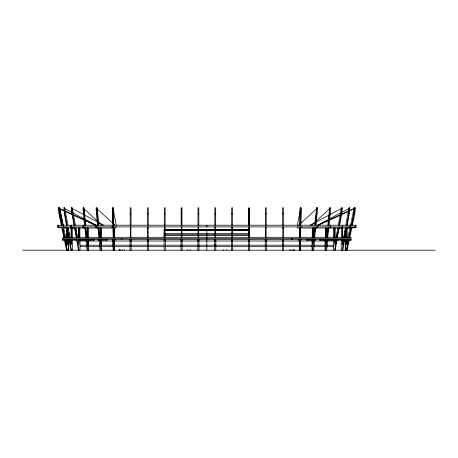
<?xml version="1.0" encoding="UTF-8"?>
<svg xmlns="http://www.w3.org/2000/svg" width="458" height="458" viewBox="0 0 458 458"><rect width="100%" height="100%" fill="white"/><g stroke="black" fill="none" stroke-linecap="round" stroke-linejoin="round"><path stroke-width="0.69" d="M299.961 225.21L300.236 207.8L301.072 207.8L300.803 225.21M299.36 250.2L299.549 240.089L300.854 240.089L300.854 239.528M299.864 225.21L300.185 207.8M299.772 237.713L299.95 228.015M299.87 237.713L300.053 228.015L300.425 226.893M300.328 237.713L300.511 228.015M300.431 237.713L300.608 228.015L300.986 226.893M300.7 225.21L301.026 207.8M300.568 240.089L300.477 244.812L300.477 240.089M300.477 250.2L300.666 240.089M64.572 208.482L96.088 225.21M315.333 225.21L316.867 207.8M316.06 225.21L317.594 207.8L316.587 207.8L314.772 225.21M328.403 225.21L329.932 207.8M329.13 225.21L330.665 207.8L329.651 207.8L327.836 225.21M353.988 208.522L341.714 214.161M339.223 225.21L341.284 213.783L341.88 207.8M339.647 225.21L341.708 213.783L342.303 207.8L341.393 207.8L338.25 225.21M346.769 225.21L348.83 213.783L349.425 207.8M347.193 225.21L349.254 213.783L349.843 207.8L348.939 207.8L345.796 225.21M313.1 240.089L312.608 244.812L312.608 240.089L315.688 240.089L315.688 239.528M313.593 237.713L314.6 228.015M312.608 250.2L313.661 240.089M314.154 237.713L315.161 228.015L317.755 227.454L317.755 226.893M317.171 209.191L317.314 207.8M314.64 237.713L315.648 228.015L317.755 227.454M313.581 250.2L314.635 240.089M326.657 237.713L327.67 228.015M325.678 250.2L326.731 240.089L334.237 240.089M327.218 237.713L328.231 228.015L330.825 227.454L330.825 226.893M327.705 237.713L328.718 228.015L330.825 227.454M326.651 250.2L327.699 240.089M351.589 225.21L353.96 213.783L354.647 207.8M351.664 225.21L354.04 213.783L354.721 207.8L354.086 207.8M349.185 208.493L341.479 212.495M300.459 208.442L300.454 208.482M336.069 237.713L337.815 228.015M336.596 236.328L336.848 234.943M337.099 233.557L337.346 232.172M334.643 250.2L336.47 240.089L341.777 240.089M337.036 237.713L338.788 228.015L342.716 227.454L342.716 226.893M337.317 237.713L339.069 228.015M335.204 250.2L337.031 240.089M343.042 240.089L342.189 244.812L342.189 240.089L347.473 240.089M343.609 237.713L345.361 228.015L345.298 229.384M343.889 237.713L344.141 236.328M344.393 234.943L344.639 233.557M344.891 232.172L345.143 230.786M342.189 250.2L344.015 240.089M344.582 237.713L346.334 228.015L350.261 227.454L350.261 226.893M344.863 237.713L346.614 228.015L350.261 227.454M342.75 250.2L344.576 240.089M297.362 225.21L300.19 210.571M347.37 240.089L346.391 244.812L346.397 239.528M347.33 240.765L346.494 244.812L346.494 240.089M347.891 237.713L349.952 228.015L346.334 228.015M350.473 225.21L354.16 207.8M346.391 250.2L348.492 240.089L351.383 240.089L351.383 239.528L62.282 239.528L62.282 240.089L65.179 240.089L67.274 250.2M349.007 237.713L351.023 228.015L355.265 227.454L355.242 225.21M346.494 250.2L348.59 240.089M349.059 237.713L351.023 228.015M353.868 212.672L354.881 207.8L355.448 207.8L354.761 213.783L352.379 225.21M347.175 250.2L349.277 240.089M349.775 237.713L351.796 228.015L356.009 227.454L356.009 225.21L57.662 225.21L57.662 227.454L62.649 228.015L64.658 237.713M72.181 208.442L83.511 214.504M59.563 208.493L64.212 210.571M298.725 225.21L316.879 208.482M311.795 225.21L315.425 221.867M316.461 220.911L329.949 208.482M310.037 225.21L315.07 222.531M316.329 221.867L328.901 215.174M330.161 214.504L341.479 208.482M340.22 213.165L317.583 225.21L317.617 226.893M317.818 225.21L340.42 214.756M318.436 225.21L339.83 215.352M341.124 214.756L354.091 208.779M63.198 225.21L59.586 207.8L58.95 207.8L59.632 213.783L62.076 225.21M67.876 225.21L64.733 207.8L63.822 207.8L64.418 213.783L64.841 213.783L66.902 225.21M75.415 225.21L72.278 207.8L71.368 207.8L71.963 213.783L72.381 213.783L74.442 225.21M85.829 225.21L84.014 207.8L83.007 207.8L83.35 213.783L84.077 213.783L85.268 225.21M98.899 225.21L97.085 207.8L96.071 207.8L96.415 213.783L97.148 213.783L98.338 225.21M113.807 225.21L113.487 207.8L112.594 207.8L112.657 213.783L113.498 213.783L113.71 225.21M130.175 213.783L131.017 213.783M147.442 213.783L148.283 213.783M164.29 213.783L165.132 213.783M181.139 213.783L181.981 213.783M197.988 213.783L198.829 213.783M214.836 213.783L215.678 213.783M231.685 213.783L232.527 213.783M248.534 213.783L249.375 213.783M265.382 213.783L266.224 213.783M282.655 213.783L283.496 213.783M300.173 213.783L301.015 213.783M316.524 213.783L317.251 213.783M329.588 213.783L330.321 213.783M341.284 213.783L341.708 213.783M348.83 213.783L349.254 213.783M57.662 226.893L356.009 226.893M58.452 227.454L58.424 225.21M63.41 226.893L63.691 227.454L63.61 225.21M70.95 226.893L70.95 227.454L71.23 226.893M82.846 226.893L82.846 227.454L85.44 228.015L86.448 237.713M95.917 226.893L95.917 227.454L98.504 228.015L99.518 237.713M112.685 226.893L112.685 227.454L113.246 227.454L113.618 228.015L113.802 237.713M130.312 227.454L130.874 227.454M147.585 227.454L148.146 227.454M164.433 227.454L164.994 227.454M181.282 227.454L181.843 227.454M198.131 227.454L198.692 227.454M214.979 227.454L215.541 227.454M231.828 227.454L232.389 227.454M248.677 227.454L249.238 227.454M265.526 227.454L266.087 227.454M282.792 227.454L283.353 227.454M300.425 227.454L300.986 227.454M342.716 227.454L342.435 226.893M62.597 228.015L64.612 237.713M69.084 237.713L67.337 228.015L63.696 228.015L65.78 237.713M112.685 227.454L113.057 228.015L116.006 228.015L116.006 226.893M130.312 228.015L130.874 228.015M147.585 228.015L148.146 228.015M164.433 228.015L164.994 228.015M181.282 228.015L181.843 228.015M198.131 228.015L198.692 228.015M214.979 228.015L215.541 228.015M231.828 228.015L232.389 228.015M248.677 228.015L249.238 228.015M265.526 228.015L266.087 228.015M282.792 228.015L283.353 228.015M300.608 228.015L299.641 228.015L299.641 237.713M341.639 228.015L301.748 228.015L301.748 226.893M345.641 228.015L342.332 228.015L342.332 237.713M164.084 230.546L249.587 230.546M100.892 232.79L101.378 232.79M113.573 232.79L114.128 232.79M130.312 232.79L130.874 232.79M147.585 232.79L148.146 232.79M164.433 232.79L164.994 232.79M181.282 232.79L181.843 232.79M198.131 232.79L198.692 232.79M231.828 232.79L232.389 232.79M248.677 232.79L249.238 232.79M265.526 232.79L266.087 232.79M312.287 232.79L312.774 232.79M164.084 233.632L249.587 233.632M164.084 234.759L249.587 234.759M164.084 235.32L249.587 235.32M62.282 237.284L351.383 237.284M62.282 238.406L351.383 238.406M71.889 240.089L77.202 240.089L79.022 250.2M79.572 240.089L94.314 240.089L94.314 239.528M101.292 240.089L107.378 240.089L107.378 239.528M130.032 240.089L131.154 240.089M147.304 240.089L148.426 240.089M164.153 240.089L165.275 240.089M181.002 240.089L182.124 240.089M197.85 240.089L198.972 240.089M214.699 240.089L215.821 240.089M231.548 240.089L232.67 240.089M248.396 240.089L249.518 240.089M265.245 240.089L266.367 240.089M282.512 240.089L283.639 240.089M312.379 240.089L306.288 240.089L306.288 239.528M80.23 241.005L86.402 241.005M88.457 241.005L98.945 241.005M101.762 241.005L163.953 241.005M165.384 241.005L248.288 241.005M249.719 241.005L311.909 241.005M314.726 241.005L325.209 241.005M327.27 241.005L333.441 241.005M214.699 244.812L215.821 244.812M282.512 244.812L283.639 244.812M80.23 245.219L87.089 245.219M88.457 245.219L99.649 245.219M101.762 245.219L163.953 245.219M165.384 245.219L248.288 245.219M249.719 245.219L311.909 245.219M314.022 245.219L325.209 245.219M326.583 245.219L333.441 245.219M80.23 246.69L87.089 246.69M88.457 246.69L100.354 246.69M101.762 246.69L163.953 246.69M165.384 246.69L248.288 246.69M249.719 246.69L311.909 246.69M313.318 246.69L325.209 246.69M326.583 246.69L333.441 246.69M22.9 250.2L435.1 250.2M70.95 227.454L74.883 228.015L76.629 237.713M63.41 227.454L67.337 228.015M95.917 227.454L98.023 228.015L99.031 237.713M82.846 227.454L84.953 228.015L85.961 237.713M59.574 208.779L64.114 210.875M65.414 211.47L95.235 225.21M65.5 211.172L71.958 214.161M73.251 214.756L95.848 225.21M84.764 215.174L103.628 225.21M96.793 208.482L114.941 225.21M84.243 208.963L97.211 220.911M98.247 221.867L101.876 225.21M59.803 212.672L58.784 207.8L58.223 207.8L58.91 213.783L61.292 225.21M61.876 228.015L63.897 237.713M64.389 240.089L66.496 250.2M66.296 240.089L67.274 244.812L67.269 239.528M59.511 207.8L63.124 225.21M67.04 244.137L66.198 240.089L71.477 240.089L71.477 244.812L70.629 240.089M59.632 213.783L62.002 225.21M65.082 240.089L67.177 250.2M113.349 209.879L116.303 225.21M75.856 228.015L77.602 237.713M71.854 207.8L72.232 209.89M75.822 229.401L76.446 232.864M76.698 234.25L76.95 235.635M71.963 213.783L74.024 225.21M74.602 228.015L76.349 237.713M76.641 240.089L78.461 250.2M70.057 237.713L68.311 228.015L68.368 229.384M68.276 229.401L68.03 228.015L111.924 228.015L111.924 226.893M68.906 232.864L69.152 234.25M69.656 240.089L71.477 250.2M64.418 213.783L66.479 225.21M67.057 228.015L68.803 237.713M69.095 240.089L70.916 250.2M59.025 207.8L59.706 213.783M99.071 228.015L100.079 237.713M101.063 250.2L100.01 240.089L97.983 240.089L97.983 239.528M96.415 213.783L97.606 225.21M99.037 240.089L100.09 250.2M87.501 240.089L87.993 244.812L87.993 240.089M86.001 228.015L87.014 237.713M86.94 240.089L87.993 250.2M83.287 207.8L83.579 210.583M83.35 213.783L84.541 225.21M85.967 240.089L87.02 250.2M71.791 207.8L72.381 213.783M64.246 207.8L64.841 213.783M96.804 207.8L97.148 213.783M83.734 207.8L84.077 213.783M114.311 250.2L114.122 240.089L112.817 240.089L112.817 239.528M113.721 228.015L113.899 237.713M113.16 228.015L113.338 237.713M112.645 207.8L112.903 221.729M113.057 228.015L113.241 237.713M112.657 213.783L112.868 225.21M113.103 240.089L113.189 244.812L113.189 240.089M113.006 240.089L113.189 250.2M113.435 207.8L113.498 213.783M350.691 239.528L350.691 240.089M350.588 239.528L350.588 240.089M350.061 225.21L350.061 226.893M349.981 226.893L349.981 227.454M347.175 228.015L347.175 237.713M347.175 240.089L347.175 242.786M346.048 228.697L346.048 237.708M345.836 239.528L345.836 240.089M345.372 240.089L345.372 250.2M345.298 233.494L345.298 237.708M345.275 240.089L345.275 250.2M342.75 240.089L342.75 244.137M342.647 225.21L342.647 226.893M342.613 228.015L342.613 237.713M341.359 228.015L341.359 237.708M341.216 240.089L341.216 250.2M338.857 239.528L338.857 240.089M338.296 239.528L338.296 240.089M335.204 240.089L335.204 242.786M335.067 228.015L335.067 237.713M334.787 228.015L334.787 237.713M334.094 228.015L334.094 237.708M333.905 239.528L333.905 240.089M333.813 228.015L333.813 237.708M333.808 239.528L333.808 240.089M333.67 240.089L333.67 250.2M331.81 239.528L331.81 240.089M331.249 239.528L331.249 240.089M330.458 225.21L330.458 226.893M330.338 226.893L330.338 227.454M328.752 239.528L328.752 240.089M327.779 239.528L327.779 240.089M326.405 228.015L326.405 237.713M325.919 228.015L325.919 237.713M325.678 240.089L325.678 244.812L326.165 240.089L319.358 240.089L319.358 239.528M325.357 228.015L325.357 237.708M325.117 240.089L325.117 250.2M324.264 239.528L324.264 240.089M323.703 239.528L323.703 240.089M320.331 239.528L320.331 240.089M317.268 226.893L317.268 227.454M314.715 239.528L314.715 240.089M313.341 228.015L313.341 237.713M312.854 228.015L312.854 237.713M312.287 228.015L312.287 237.708M312.047 240.089L312.047 250.2M307.261 239.528L307.261 240.089M300.62 225.21L300.62 226.893M300.379 240.089L300.379 250.2M300.196 228.015L300.196 237.713M299.732 239.528L299.732 240.089M299.538 237.708L299.538 228.015L297.666 228.015L297.666 226.893M299.36 240.089L299.36 244.812L299.446 240.089L298.238 240.089L298.238 239.528M299.257 240.089L299.257 250.2M294.099 249.639L294.099 250.2M293.956 249.639L293.956 250.2M292.868 249.639L292.868 250.2M291.918 238.406L291.918 239.528M290.979 249.639L290.979 250.2M289.37 249.639L289.37 250.2M283.639 239.528L283.639 250.2M283.496 225.21L283.496 207.8L282.655 207.8L282.655 225.21M283.353 226.893L283.353 237.713M282.792 226.893L282.792 237.713M282.512 239.528L282.512 250.2M266.367 239.528L266.367 250.2M266.224 225.21L266.224 207.8L265.382 207.8L265.382 225.21M266.087 226.893L266.087 237.713M265.526 226.893L265.526 237.713M265.245 239.528L265.245 250.2M249.587 237.713L249.587 229.424L164.084 229.424L164.084 237.713M249.518 239.528L249.518 250.2M249.375 225.21L249.375 207.8L248.534 207.8L248.534 225.21M249.301 229.424L249.301 229.985L164.365 229.985L164.365 229.424M249.238 226.893L249.238 237.713M248.957 208.482L248.957 225.21M248.677 226.893L248.677 237.713M248.396 239.528L248.396 250.2M232.67 239.528L232.67 250.2M232.527 225.21L232.527 207.8L231.685 207.8L231.685 225.21M232.389 226.893L232.389 237.713M231.828 226.893L231.828 237.713M231.548 239.528L231.548 250.2M226.355 249.639L226.355 250.2M223.55 249.639L223.55 250.2M215.821 239.528L215.821 250.2M215.678 225.21L215.678 207.8L214.836 207.8L214.836 225.21M215.541 226.893L215.541 237.713M214.979 226.893L214.979 237.713M214.699 239.528L214.699 250.2M206.833 225.21L206.833 226.893M206.833 229.424L206.833 237.17M206.833 237.284L206.833 250.2M198.972 239.528L198.972 250.2M198.829 225.21L198.829 207.8L197.988 207.8L197.988 225.21M198.692 226.893L198.692 237.713M198.131 226.893L198.131 237.713M197.85 239.528L197.85 250.2M190.122 249.639L190.122 250.2M187.311 249.639L187.311 250.2M182.124 239.528L182.124 250.2M181.981 225.21L181.981 207.8L181.139 207.8L181.139 225.21M181.843 226.893L181.843 237.713M181.563 208.482L181.563 225.21M181.282 226.893L181.282 237.713M181.002 239.528L181.002 250.2M165.275 239.528L165.275 250.2M165.132 225.21L165.132 207.8L164.29 207.8L164.29 225.21M164.994 226.893L164.994 237.713M164.433 226.893L164.433 237.713M164.153 239.528L164.153 250.2M148.426 239.528L148.426 250.2M148.283 225.21L148.283 207.8L147.442 207.8L147.442 225.21M148.146 226.893L148.146 237.713M147.585 226.893L147.585 237.713M147.304 239.528L147.304 250.2M131.154 239.528L131.154 250.2M131.017 225.21L131.017 207.8L130.175 207.8L130.175 225.21M130.874 226.893L130.874 237.713M130.312 226.893L130.312 237.713M130.032 239.528L130.032 250.2M124.301 249.639L124.301 250.2M122.692 249.639L122.692 250.2M121.748 238.406L121.748 239.528M120.803 249.639L120.803 250.2M119.715 249.639L119.715 250.2M119.572 249.639L119.572 250.2M115.433 239.528L115.433 240.089L114.225 240.089L114.311 244.812L114.317 239.528M114.408 240.089L114.408 250.2M114.128 228.015L114.128 237.708M114.031 228.015L114.031 237.713M113.933 239.528L113.933 240.089M113.469 228.015L113.469 233.557M113.246 226.893L113.246 227.454M113.292 240.089L113.292 250.2M113.052 225.21L113.052 226.893M106.405 239.528L106.405 240.089M101.624 240.089L101.624 250.2M101.378 228.015L101.378 237.708M100.817 228.015L100.817 237.713M100.331 228.015L100.331 237.713M98.957 239.528L98.957 240.089M96.403 226.893L96.403 227.454M96.054 225.21L96.054 226.893M93.34 239.528L93.34 240.089M89.968 239.528L89.968 240.089M89.407 239.528L89.407 240.089M88.554 240.089L88.554 250.2M88.314 228.015L88.314 237.708M87.753 228.015L87.753 237.713M87.266 228.015L87.266 237.713M85.886 239.528L85.886 240.089M84.913 239.528L84.913 240.089M83.333 226.893L83.333 227.454M83.213 225.21L83.213 226.893M82.423 239.528L82.423 240.089M81.862 239.528L81.862 240.089M79.995 240.089L79.995 250.2M79.858 228.015L79.858 237.708M79.578 228.015L79.578 237.708M78.885 228.015L78.885 237.713M78.604 228.015L78.604 237.713M78.461 240.089L78.461 242.786M75.375 239.528L75.375 240.089M74.814 239.528L74.814 240.089M72.45 240.089L72.45 250.2M72.312 228.015L72.312 237.708M71.339 228.015L71.339 237.713M71.059 228.015L71.059 237.713M71.024 225.21L71.024 226.893M70.916 240.089L70.916 243.461M68.397 240.089L68.397 250.2M68.368 232.79L68.322 237.708M68.294 240.089L68.294 250.2M67.83 239.528L67.83 240.089M67.252 228.015L67.252 237.713M67.2 228.015L67.2 237.713M67.177 240.089L67.177 244.137M66.496 228.015L66.496 237.713M66.496 240.089L66.496 242.116M63.084 239.528L63.084 240.089M62.981 239.528L62.981 240.089M335.496 240.089L334.643 244.812L334.643 240.089L335.496 240.089M79.022 240.089L78.175 240.089L79.022 244.812L79.022 240.089M101.063 240.089L100.571 240.089L101.063 244.812L101.063 240.089M346.466 237.713L346.466 228.708L346.42 237.713"/></g></svg>
